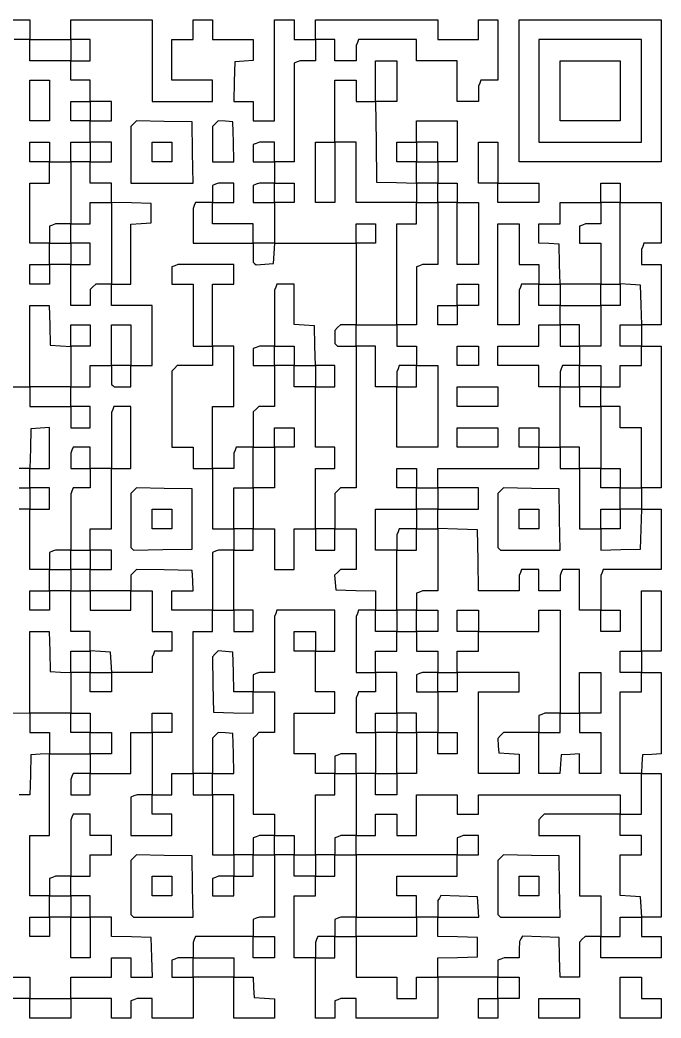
# Model space of a CAD drawing. Extents: x 15 to 585, y 256 to 826.
# Drawn here: x 219 to 585, y 256 to 826 of the extents above; entities that cross this region are included whole.
import ezdxf

# ---------------------------------------------------------------- set-up
doc = ezdxf.new("R2010")
doc.units = 0
doc.layers.add('Layer_1', color=7, linetype='CONTINUOUS')

msp = doc.modelspace()

# ---------------------------------------------------------------- linework, layer by layer
at = {"layer": 'Layer_1', "color": 7}
for points in [[(194.943143, 826.107983), (224.328173, 826.107983), (224.328173, 820.563637), (224.328173, 815.01929), (235.9713, 815.01929), (247.61442, 815.01929), (247.61442, 820.563637), (247.61442, 826.107983), (270.900675, 826.107983), (294.186923, 826.107983), (294.186923, 802.821734), (294.186923, 779.535482), (311.374388, 779.535482), (328.56186, 779.535482), (328.56186, 785.634261), (328.56186, 791.733041), (316.918733, 791.733041), (305.275613, 791.733041), (305.275613, 803.376145), (305.275613, 815.019269), (311.374388, 815.019269), (317.47317, 815.019269), (317.47317, 820.563616), (317.47317, 826.107962), (323.017515, 826.107962), (328.56186, 826.107962), (328.56186, 820.563616), (328.56186, 815.019269), (340.20498, 815.019269), (351.848108, 815.019269), (351.848108, 808.981248), (351.848108, 802.943223), (346.580978, 802.60526), (341.313848, 802.267298), (340.99785, 790.90139), (340.681853, 779.535482), (346.264995, 779.535482), (351.848123, 779.535482), (351.848123, 773.991137), (351.848123, 768.446791), (357.946905, 768.446791), (364.045665, 768.446791), (364.045665, 797.277387), (364.045665, 826.107983), (369.590025, 826.107983), (375.134385, 826.107983), (375.134385, 820.563637), (375.134385, 815.01929), (381.233175, 815.01929), (387.331912, 815.01929), (387.331912, 820.563637), (387.331912, 826.107983), (422.261302, 826.107983), (457.190662, 826.107983), (457.190662, 820.563637), (457.190662, 815.01929), (468.83379, 815.01929), (480.476925, 815.01929), (480.476925, 820.563637), (480.476925, 826.107983), (486.021255, 826.107983), (491.565592, 826.107983), (491.565592, 808.920512), (491.565592, 791.733041), (486.694328, 791.733041), (481.82307, 791.733041), (481.149998, 789.979048), (480.476925, 788.225052), (480.476925, 783.880265), (480.476925, 779.535482), (474.378128, 779.535482), (468.27933, 779.535482), (468.27933, 791.178607), (468.27933, 802.821734), (456.636233, 802.821734), (444.993105, 802.821734), (444.993105, 808.920512), (444.993105, 815.01929), (428.478705, 815.01929), (411.964313, 815.01929), (411.29124, 813.265298), (410.618168, 811.511302), (410.618168, 807.166517), (410.618168, 802.821734), (404.519408, 802.821734), (398.420648, 802.821734), (398.420648, 808.920512), (398.420648, 815.01929), (392.87628, 815.01929), (387.331913, 815.01929), (387.331913, 808.920512), (387.331913, 802.821734), (382.987148, 802.821734), (378.642375, 802.821734), (376.888365, 802.148659), (375.134385, 801.475589), (375.134385, 773.318065), (375.134385, 745.160539), (369.590025, 745.160539), (364.045665, 745.160539), (364.045665, 739.061756), (364.045665, 732.962966), (369.590025, 732.962966), (375.134385, 732.962966), (375.134385, 727.418606), (375.134385, 721.874246), (369.590025, 721.874246), (364.045665, 721.874246), (364.045665, 710.231134), (364.045665, 698.587991), (387.331913, 698.587991), (410.618168, 698.587991), (410.618168, 704.132344), (410.618168, 709.676704), (416.162543, 709.676704), (421.706835, 709.676704), (421.706835, 704.132344), (421.706835, 698.587991), (416.162543, 698.587991), (410.618168, 698.587991), (410.618168, 675.301736), (410.618168, 652.015489), (422.261303, 652.015489), (433.90443, 652.015489), (433.90443, 680.846096), (433.90443, 709.676704), (439.448768, 709.676704), (444.993105, 709.676704), (444.993105, 715.775509), (444.993105, 721.874246), (427.805633, 721.874246), (410.618168, 721.874246), (410.618168, 739.061756), (410.618168, 756.249214), (404.519408, 756.249214), (398.420648, 756.249214), (398.420648, 739.061756), (398.420648, 721.874246), (392.87628, 721.874246), (387.331913, 721.874246), (387.331913, 739.061756), (387.331913, 756.249214), (392.87628, 756.249214), (398.420648, 756.249214), (398.420648, 773.991137), (398.420648, 791.733041), (404.519408, 791.733041), (410.618168, 791.733041), (410.618168, 785.634261), (410.618168, 779.535482), (416.162543, 779.535482), (421.706835, 779.535482), (421.706835, 791.178607), (421.706835, 802.821734), (427.805633, 802.821734), (433.90443, 802.821734), (433.90443, 791.178607), (433.90443, 779.535482), (427.783102, 779.535482), (421.661887, 779.535482), (421.961535, 756.526451), (422.261183, 733.517396), (433.627088, 733.201391), (444.993022, 732.885394), (444.993022, 739.022944), (444.993022, 745.160539), (439.448647, 745.160539), (433.90428, 745.160539), (433.90428, 750.704899), (433.90428, 756.249214), (439.448647, 756.249214), (444.993022, 756.249214), (444.993022, 762.348011), (444.993022, 768.446791), (456.63612, 768.446791), (468.279247, 768.446791), (468.279247, 756.803689), (468.279247, 745.160539), (462.734918, 745.160539), (457.190542, 745.160539), (457.190542, 739.061756), (457.190542, 732.962966), (462.734918, 732.962966), (468.279247, 732.962966), (468.279247, 727.418606), (468.279247, 721.874246), (474.378007, 721.874246), (480.476767, 721.874246), (480.476767, 704.132344), (480.476767, 686.390456), (474.378007, 686.390456), (468.279247, 686.390456), (468.279247, 704.132344), (468.279247, 721.874246), (462.734918, 721.874246), (457.190542, 721.874246), (457.190542, 704.132344), (457.190542, 686.390456), (452.845778, 686.390456), (448.500968, 686.390456), (446.74698, 685.717384), (444.993022, 685.044304), (444.993022, 668.529919), (444.993022, 652.015489), (439.448647, 652.015489), (433.90428, 652.015489), (433.90428, 645.916744), (433.90428, 639.817961), (439.448647, 639.817961), (444.993022, 639.817961), (444.993022, 634.273601), (444.993022, 628.729241), (451.091745, 628.729241), (457.190542, 628.729241), (457.190542, 605.443031), (457.190542, 582.156784), (445.547445, 582.156784), (433.90428, 582.156784), (433.90428, 599.344249), (433.90428, 616.531751), (427.80552, 616.531751), (421.70676, 616.531751), (421.70676, 628.174811), (421.70676, 639.817961), (416.162385, 639.817961), (410.618092, 639.817961), (410.618092, 599.344249), (410.618092, 558.870536), (406.103355, 558.870536), (401.588692, 558.870536), (400.004595, 557.286461), (398.42049, 555.702349), (398.42049, 545.643319), (398.42049, 535.584289), (404.519295, 535.584289), (410.618093, 535.584289), (410.618093, 523.941184), (410.618093, 512.298034), (406.103355, 512.298034), (401.588693, 512.298034), (399.936998, 510.646324), (398.28522, 508.994561), (398.63013, 504.824771), (398.975078, 500.654929), (410.340975, 500.338931), (421.706873, 500.022934), (421.706873, 494.517379), (421.706873, 489.011831), (427.805678, 489.011831), (433.904475, 489.011831), (433.904475, 506.199296), (433.904475, 523.386791), (427.805678, 523.386791), (421.706873, 523.386791), (421.706873, 535.029896), (421.706873, 546.673046), (433.34997, 546.673046), (444.993143, 546.673046), (444.993143, 552.771791), (444.993143, 558.870574), (439.448768, 558.870574), (433.904475, 558.870574), (433.904475, 564.414934), (433.904475, 569.959294), (439.448768, 569.959294), (444.993143, 569.959294), (444.993143, 564.414934), (444.993143, 558.870574), (451.09194, 558.870574), (457.1907, 558.870574), (457.1907, 564.414934), (457.1907, 569.959294), (486.021255, 569.959294), (514.851893, 569.959294), (514.851893, 576.058039), (514.851893, 582.156821), (509.307525, 582.156821), (503.763188, 582.156821), (503.763188, 587.701189), (503.763188, 593.245541), (509.307525, 593.245541), (514.851893, 593.245541), (514.851893, 587.701189), (514.851893, 582.156821), (520.950652, 582.156821), (527.049458, 582.156821), (527.049458, 599.344294), (527.049458, 616.531789), (520.950652, 616.531789), (514.851893, 616.531789), (514.851893, 622.630496), (514.851893, 628.729286), (503.208728, 628.729286), (491.56563, 628.729286), (491.56563, 634.273639), (491.56563, 639.817999), (503.208728, 639.817999), (514.851893, 639.817999), (514.851893, 645.916789), (514.851893, 652.015526), (520.950652, 652.015526), (527.049458, 652.015526), (527.049458, 657.559894), (527.049458, 663.104246), (520.950652, 663.104246), (514.851893, 663.104246), (514.851893, 669.203036), (514.851893, 675.301781), (509.980598, 675.301781), (505.109333, 675.301781), (504.43626, 673.547809), (503.763188, 671.793829), (503.763188, 661.904659), (503.763188, 652.015526), (497.664428, 652.015526), (491.56563, 652.015526), (491.56563, 680.846141), (491.56563, 709.676749), (497.664428, 709.676749), (503.763188, 709.676749), (503.763188, 698.033599), (503.763188, 686.390494), (509.307525, 686.390494), (514.851893, 686.390494), (514.851893, 680.846141), (514.851893, 675.301781), (520.98942, 675.301781), (527.127023, 675.301781), (526.811025, 686.667694), (526.495028, 698.033599), (520.67346, 698.368879), (514.851893, 698.704159), (514.851893, 704.190559), (514.851893, 709.676959), (520.950653, 709.676959), (527.049458, 709.676959), (527.049458, 715.775756), (527.049458, 721.874501), (538.692585, 721.874501), (550.33572, 721.874501), (550.33572, 727.418861), (550.33572, 732.963221), (555.88005, 732.963221), (561.424388, 732.963221), (561.424388, 727.418861), (561.424388, 721.874501), (573.067523, 721.874501), (584.710613, 721.874501), (584.710613, 710.231381), (584.710613, 698.588239), (579.839393, 698.588239), (574.96809, 698.588239), (574.295018, 696.834259), (573.621945, 695.080286), (573.621945, 690.735476), (573.621945, 686.390711), (579.16632, 686.390711), (584.710613, 686.390711), (584.710613, 669.203246), (584.710613, 652.015744), (579.16632, 652.015744), (573.621945, 652.015744), (573.621945, 645.916999), (573.621945, 639.818209), (579.16632, 639.818209), (584.710613, 639.818209), (584.710613, 599.344451), (584.710613, 558.870746), (579.16632, 558.870746), (573.621945, 558.870746), (573.621945, 552.771964), (573.621945, 546.673256), (579.16632, 546.673256), (584.710613, 546.673256), (584.710613, 529.485746), (584.710613, 512.298289), (568.196258, 512.298289), (551.681865, 512.298289), (551.008793, 510.544316), (550.33572, 508.790291), (550.33572, 498.901166), (550.33572, 489.011996), (555.88005, 489.011996), (561.424388, 489.011996), (561.424388, 482.913251), (561.424388, 476.814469), (555.88005, 476.814469), (550.33572, 476.814469), (550.33572, 482.913251), (550.33572, 489.011996), (544.236923, 489.011996), (538.138125, 489.011996), (538.138125, 500.655184), (538.138125, 512.298289), (533.266898, 512.298289), (528.395595, 512.298289), (527.722523, 510.544316), (527.049458, 508.790291), (527.049458, 504.445526), (527.049458, 500.100754), (520.950653, 500.100754), (514.851893, 500.100754), (514.851893, 506.199499), (514.851893, 512.298289), (509.980635, 512.298289), (505.109333, 512.298289), (504.43626, 510.544316), (503.763188, 508.790291), (503.763188, 504.445526), (503.763188, 500.100754), (492.148223, 500.100754), (480.533295, 500.100754), (480.227738, 517.565411), (479.922225, 535.030114), (468.556328, 535.346111), (457.190423, 535.662109), (457.190423, 517.881371), (457.190423, 500.100716), (452.845658, 500.100716), (448.500855, 500.100716), (446.74686, 499.427644), (444.992828, 498.754564), (444.992828, 493.883284), (444.992828, 489.011996), (451.091625, 489.011996), (457.190423, 489.011996), (457.190423, 482.913214), (457.190423, 476.814424), (451.091625, 476.814424), (444.992828, 476.814424), (444.992828, 471.270109), (444.992828, 465.725749), (451.091625, 465.725749), (457.190423, 465.725749), (457.190423, 459.626966), (457.190423, 453.528176), (462.73476, 453.528176), (468.27909, 453.528176), (468.27909, 459.626966), (468.27909, 465.725749), (474.377888, 465.725749), (480.476648, 465.725749), (480.476648, 471.270109), (480.476648, 476.814424), (474.377888, 476.814424), (468.27909, 476.814424), (468.27909, 482.913214), (468.27909, 489.011996), (474.377888, 489.011996), (480.476648, 489.011996), (480.476648, 482.913214), (480.476648, 476.814424), (497.66412, 476.814424), (514.851585, 476.814424), (514.851585, 482.913214), (514.851585, 489.011996), (520.950383, 489.011996), (527.049143, 489.011996), (527.049143, 459.626966), (527.049143, 430.241944), (532.593518, 430.241944), (538.137848, 430.241944), (538.137848, 441.885071), (538.137848, 453.528176), (544.236608, 453.528176), (550.335405, 453.528176), (550.335405, 441.885071), (550.335405, 430.241944), (544.236608, 430.241944), (538.137848, 430.241944), (538.137848, 424.697606), (538.137848, 419.153239), (544.236608, 419.153239), (550.335405, 419.153239), (550.335405, 407.510141), (550.335405, 395.867006), (544.236608, 395.867006), (538.137848, 395.867006), (538.137848, 401.472094), (538.137848, 407.077219), (532.87071, 406.739434), (527.603565, 406.401641), (527.26578, 401.134504), (526.927995, 395.867359), (520.889985, 395.867359), (514.851975, 395.867359), (514.851975, 407.510531), (514.851975, 419.153629), (504.792945, 419.153629), (494.733915, 419.153629), (493.082175, 417.501926), (491.430435, 415.850194), (491.775345, 411.680366), (492.120255, 407.510531), (497.94186, 407.175251), (503.763428, 406.839964), (503.763428, 401.353564), (503.763428, 395.867164), (492.120255, 395.867164), (480.477158, 395.867164), (480.477158, 419.153434), (480.477158, 442.439659), (492.120255, 442.439659), (503.763428, 442.439659), (503.763428, 447.984026), (503.763428, 453.528341), (486.021533, 453.528341), (468.2796, 453.528341), (468.2796, 447.984026), (468.2796, 442.439659), (462.73527, 442.439659), (457.190932, 442.439659), (457.190932, 430.796561), (457.190932, 419.153434), (462.73527, 419.153434), (468.2796, 419.153434), (468.2796, 413.054629), (468.2796, 406.955831), (462.73527, 406.955831), (457.190932, 406.955831), (457.190932, 413.054629), (457.190932, 419.153434), (451.092135, 419.153434), (444.993338, 419.153434), (444.993338, 407.510299), (444.993338, 395.867164), (439.449045, 395.867164), (433.90467, 395.867164), (433.90467, 389.768366), (433.90467, 383.669606), (427.805873, 383.669606), (421.707113, 383.669606), (421.707113, 389.768366), (421.707113, 395.867164), (416.162775, 395.867164), (410.6184, 395.867164), (410.6184, 378.125276), (410.6184, 360.383344), (416.162775, 360.383344), (421.707113, 360.383344), (421.707113, 366.482141), (421.707113, 372.580939), (427.805873, 372.580939), (433.90467, 372.580939), (433.90467, 366.482141), (433.90467, 360.383344), (439.449045, 360.383344), (444.993338, 360.383344), (444.993338, 372.026479), (444.993338, 383.669606), (456.636465, 383.669606), (468.2796, 383.669606), (468.2796, 378.125276), (468.2796, 372.580939), (474.37836, 372.580939), (480.477157, 372.580939), (480.477157, 378.125276), (480.477157, 383.669606), (520.950893, 383.669606), (561.424583, 383.669606), (561.424583, 378.125276), (561.424583, 372.580939), (567.52338, 372.580939), (573.62214, 372.580939), (573.62214, 384.224074), (573.62214, 395.867164), (567.523417, 395.867164), (561.42462, 395.867164), (561.42462, 419.153434), (561.42462, 442.439659), (567.523417, 442.439659), (573.622222, 442.439659), (573.622222, 447.984026), (573.622222, 453.528341), (567.523417, 453.528341), (561.42462, 453.528341), (561.42462, 459.627131), (561.42462, 465.725921), (567.523417, 465.725921), (573.622222, 465.725921), (573.622222, 482.913379), (573.622222, 500.100881), (579.166515, 500.100881), (584.71089, 500.100881), (584.71089, 482.913379), (584.71089, 465.725921), (579.166515, 465.725921), (573.622222, 465.725921), (573.622222, 459.627131), (573.622222, 453.528341), (579.166515, 453.528341), (584.71089, 453.528341), (584.71089, 430.302851), (584.71089, 407.077376), (579.443745, 406.739584), (574.176645, 406.401799), (573.838815, 401.134661), (573.50103, 395.867554), (579.106155, 395.867554), (584.711235, 395.867554), (584.711235, 354.839404), (584.711235, 313.811246), (579.166905, 313.811246), (573.622567, 313.811246), (573.622567, 308.266909), (573.622567, 302.722534), (579.166905, 302.722534), (584.711235, 302.722534), (584.711235, 296.623774), (584.711235, 290.524976), (567.523815, 290.524976), (550.336342, 290.524976), (550.336342, 296.623774), (550.336342, 302.722534), (545.821605, 302.722534), (541.30695, 302.722534), (539.72289, 301.138436), (538.138747, 299.554376), (538.138747, 289.495339), (538.138747, 279.436309), (532.633222, 279.436309), (527.127652, 279.436309), (526.811655, 290.802214), (526.495657, 302.168111), (516.054082, 302.489584), (505.612477, 302.811026), (504.70512, 301.380889), (503.797807, 299.950759), (503.781007, 295.238044), (503.764207, 290.525366), (499.419397, 290.525366), (495.074633, 290.525366), (493.3206, 289.852301), (491.56665, 289.179184), (491.56665, 284.307964), (491.56665, 279.436661), (497.665447, 279.436661), (503.764207, 279.436661), (503.764207, 273.337901), (503.764207, 267.239104), (497.665447, 267.239104), (491.56665, 267.239104), (491.56665, 261.694774), (491.56665, 256.150436), (486.022275, 256.150436), (480.477982, 256.150436), (480.477982, 261.694774), (480.477982, 267.239104), (486.022275, 267.239104), (491.56665, 267.239104), (491.56665, 273.337901), (491.56665, 279.436661), (474.37914, 279.436661), (457.191675, 279.436661), (457.191675, 267.793534), (457.191675, 256.150436), (433.905412, 256.150436), (410.619187, 256.150436), (410.619187, 261.694774), (410.619187, 267.239104), (406.274415, 267.239104), (401.929612, 267.239104), (400.175617, 266.566031), (398.421585, 265.892959), (398.421585, 261.021701), (398.421585, 256.150436), (392.877292, 256.150436), (387.332925, 256.150436), (387.332925, 273.337901), (387.332925, 290.525366), (381.234142, 290.525366), (375.13536, 290.525366), (375.13536, 308.267299), (375.13536, 326.009194), (381.234142, 326.009194), (387.332925, 326.009194), (387.332925, 331.553524), (387.332925, 337.097861), (381.234142, 337.097861), (375.13536, 337.097861), (375.13536, 343.196659), (375.13536, 349.295419), (369.591037, 349.295419), (364.046685, 349.295419), (364.046685, 331.553524), (364.046685, 313.811599), (359.701725, 313.811599), (355.356937, 313.811599), (353.602942, 313.138526), (351.848947, 312.465454), (351.848947, 307.594226), (351.848947, 302.722931), (357.94773, 302.722931), (364.046512, 302.722931), (364.046512, 296.624126), (364.046512, 290.525366), (357.94773, 290.525366), (351.848947, 290.525366), (351.848947, 296.624126), (351.848947, 302.722931), (335.334555, 302.722931), (318.820155, 302.722931), (318.147082, 300.968899), (317.47401, 299.214941), (317.47401, 294.870176), (317.47401, 290.525366), (329.117137, 290.525366), (340.760265, 290.525366), (340.760265, 284.981036), (340.760265, 279.436661), (346.24665, 279.436661), (351.73305, 279.436661), (352.068202, 273.615139), (352.403363, 267.793534), (358.224923, 267.458246), (364.046475, 267.122959), (364.046475, 261.636566), (364.046475, 256.150166), (352.402478, 256.150166), (340.759357, 256.150166), (340.759357, 267.793294), (340.759357, 279.436429), (329.11635, 279.436429), (317.473223, 279.436429), (317.473223, 267.793294), (317.473223, 256.150166), (305.830102, 256.150166), (294.186975, 256.150166), (294.186975, 261.694534), (294.186975, 267.238871), (289.842195, 267.238871), (285.4974, 267.238871), (283.743412, 266.565799), (281.989418, 265.892689), (281.989418, 261.021461), (281.989418, 256.150166), (276.445073, 256.150166), (270.900728, 256.150166), (270.900728, 261.694534), (270.900728, 267.238871), (259.2576, 267.238871), (247.61448, 267.238871), (247.61448, 261.694534), (247.61448, 256.150166), (235.971352, 256.150166), (224.328233, 256.150166), (224.328233, 261.694534), (224.328233, 267.238871), (212.685105, 267.238871)], [(212.685045, 616.531961), (224.328173, 616.531961), (224.328173, 639.818209), (224.328173, 663.104456), (229.833728, 663.104456), (235.339268, 663.104456), (235.655272, 651.738544), (235.971277, 640.372639), (241.792837, 640.037351), (247.614397, 639.702079), (247.614397, 645.858829), (247.614397, 652.015526), (253.158742, 652.015526), (258.703088, 652.015526), (258.703088, 645.916789), (258.703088, 639.817999), (253.158742, 639.817999), (247.614397, 639.817999), (247.614397, 628.174856), (247.614397, 616.531751), (253.158742, 616.531751), (258.703088, 616.531751), (258.703088, 622.630496), (258.703088, 628.729286), (264.80187, 628.729286), (270.900645, 628.729286), (270.900645, 640.372429), (270.900645, 652.015526), (276.44499, 652.015526), (281.989335, 652.015526), (281.989335, 640.372429), (281.989335, 628.729286), (288.08811, 628.729286), (294.186893, 628.729286), (294.186893, 645.916789), (294.186893, 663.104246), (282.543773, 663.104246), (270.900645, 663.104246), (270.900645, 669.203036), (270.900645, 675.301781), (266.38596, 675.301781), (261.871283, 675.301781), (260.287185, 673.717706), (258.703088, 672.133594), (258.703088, 667.618924), (258.703088, 663.104246), (253.158743, 663.104246), (247.614398, 663.104246), (247.614398, 674.747351), (247.614398, 686.390494), (241.515615, 686.390494), (235.41684, 686.390494), (235.41684, 680.846141), (235.41684, 675.301781), (229.872495, 675.301781), (224.32815, 675.301781), (224.32815, 680.846141), (224.32815, 686.390494), (229.872495, 686.390494), (235.41684, 686.390494), (235.41684, 692.489284), (235.41684, 698.588029), (229.872495, 698.588029), (224.32815, 698.588029), (224.32815, 715.775546), (224.32815, 732.963004), (229.872495, 732.963004), (235.41684, 732.963004), (235.41684, 739.061794), (235.41684, 745.160584), (229.872495, 745.160584), (224.32815, 745.160584), (224.32815, 750.704899), (224.32815, 756.249259), (229.872495, 756.249259), (235.41684, 756.249259), (235.41684, 750.704899), (235.41684, 745.160584), (241.515615, 745.160584), (247.614398, 745.160584), (247.614398, 750.704899), (247.614398, 756.249259), (253.158743, 756.249259), (258.703088, 756.249259), (258.703088, 762.348034), (258.703088, 768.446815), (253.158743, 768.446815), (247.614398, 768.446815), (247.614398, 773.991161), (247.614398, 779.535502), (253.158743, 779.535502), (258.703088, 779.535502), (258.703088, 785.634285), (258.703088, 791.733064), (253.158743, 791.733064), (247.614398, 791.733064), (247.614398, 797.27741), (247.614398, 802.821756), (235.971278, 802.821756), (224.32815, 802.821756), (224.32815, 808.920534), (224.32815, 815.019312), (219.813465, 815.019312), (215.29878, 815.019312)], [(218.229443, 558.870874), (224.328233, 558.870874), (224.328233, 552.772084), (224.328233, 546.673339), (229.87257, 546.673339), (235.416915, 546.673339), (235.4169, 552.771709), (235.4169, 558.870491), (229.872555, 558.870491), (224.32821, 558.870491), (224.32821, 564.414851), (224.32821, 569.959211), (229.872555, 569.959211), (235.4169, 569.959211), (235.4169, 581.663081), (235.4169, 593.366959), (230.14977, 593.029166), (224.88264, 592.691366), (224.566643, 581.325499), (224.250645, 569.959594), (218.19066, 569.959594)], [(212.962268, 430.479941), (224.328173, 430.163944), (224.328173, 453.488989), (224.328173, 476.814004), (229.833728, 476.814004), (235.339275, 476.814004), (235.65528, 465.448136), (235.971278, 454.082224), (241.792838, 453.746944), (247.614405, 453.411664), (247.614405, 459.568414), (247.614405, 465.725119), (253.158743, 465.725119), (258.703095, 465.725119), (258.703095, 471.269479), (258.703095, 476.813794), (253.158743, 476.813794), (247.614405, 476.813794), (247.614405, 488.456936), (247.614405, 500.100086), (241.515623, 500.100086), (235.41684, 500.100086), (235.41684, 494.555726), (235.41684, 489.011366), (229.872495, 489.011366), (224.328158, 489.011366), (224.328158, 494.555726), (224.328158, 500.100086), (229.872495, 500.100086), (235.41684, 500.100086), (235.41684, 506.198831), (235.41684, 512.297621), (229.872495, 512.297621), (224.328158, 512.297621), (224.328158, 529.485079), (224.328158, 546.672589), (218.229375, 546.672589)], [(212.685105, 279.436429), (224.328233, 279.436429), (224.328233, 273.337631), (224.328233, 267.238871), (235.971353, 267.238871), (247.61448, 267.238871), (247.61448, 273.337631), (247.61448, 279.436429), (259.2576, 279.436429), (270.900728, 279.436429), (270.900728, 284.980804), (270.900728, 290.525096), (276.445073, 290.525096), (281.989418, 290.525096), (281.989418, 284.980804), (281.989418, 279.436429), (288.126983, 279.436429), (294.264563, 279.436429), (293.948565, 290.802326), (293.63256, 302.168269), (282.266655, 302.484266), (270.90075, 302.800264), (270.90075, 308.305796), (270.90075, 313.811359), (264.801968, 313.811359), (258.703185, 313.811359), (258.703185, 302.168269), (258.703185, 290.525096), (253.15884, 290.525096), (247.614495, 290.525096), (247.614495, 302.168269), (247.614495, 313.811359), (241.515712, 313.811359), (235.416937, 313.811359), (235.416937, 308.267029), (235.416937, 302.722691), (229.872592, 302.722691), (224.328247, 302.722691), (224.328247, 308.267029), (224.328247, 313.811359), (229.872592, 313.811359), (235.416937, 313.811359), (235.416937, 319.910156), (235.416937, 326.008916), (229.872592, 326.008916), (224.328247, 326.008916), (224.328247, 343.196389), (224.328247, 360.383854), (229.872592, 360.383854), (235.416937, 360.383854), (235.416937, 383.730866), (235.416937, 407.077886), (230.149807, 406.740094), (224.882685, 406.402309), (224.56668, 395.036366), (224.250675, 383.670469), (218.190697, 383.670469)]]:
    msp.add_lwpolyline(points, dxfattribs=at)
for points in [[(503.763188, 785.634242), (503.763188, 826.107962), (544.236922, 826.107962), (584.710613, 826.107962), (584.710613, 785.634242), (584.710613, 745.160539), (544.236922, 745.160539), (503.763188, 745.160539)], [(258.703148, 808.920596), (258.703148, 815.019374), (253.158803, 815.019374), (247.614457, 815.019374), (247.614457, 808.920596), (247.614457, 802.821818), (253.158803, 802.821818), (258.703148, 802.821818)], [(573.621945, 785.634242), (573.621945, 815.019269), (544.236922, 815.019269), (514.851893, 815.019269), (514.851893, 785.634242), (514.851893, 756.249214), (544.236922, 756.249214), (573.621945, 756.249214)], [(527.049458, 785.634242), (527.049458, 802.821713), (544.236922, 802.821713), (561.424387, 802.821713), (561.424387, 785.634242), (561.424387, 768.446771), (544.236922, 768.446771), (527.049458, 768.446771)], [(224.32821, 780.089896), (224.32821, 791.733021), (229.872555, 791.733021), (235.4169, 791.733021), (235.4169, 780.089896), (235.4169, 768.446771), (229.872555, 768.446771), (224.32821, 768.446771)], [(270.900705, 773.991223), (270.900705, 779.535565), (264.80193, 779.535565), (258.703148, 779.535565), (258.703148, 773.991223), (258.703148, 768.446877), (264.80193, 768.446877), (270.900705, 768.446877)], [(317.22414, 750.427789), (316.918792, 767.892459), (301.068938, 768.200415), (285.219097, 768.508371), (283.60425, 766.893531), (281.989418, 765.278689), (281.989418, 749.120869), (281.989418, 732.963094), (299.759475, 732.963094), (317.529547, 732.963094)], [(340.521023, 756.526369), (340.205025, 767.892272), (336.03519, 768.237109), (331.865355, 768.581945), (330.21363, 766.93022), (328.561905, 765.278494), (328.561905, 755.219486), (328.561905, 745.160456), (334.69947, 745.160456), (340.83705, 745.160456)], [(281.989402, 692.431279), (281.989402, 709.560776), (287.810963, 709.896064), (293.632523, 710.231344), (293.632523, 715.775711), (293.632523, 721.320034), (282.266618, 721.636031), (270.900705, 721.952029), (270.900705, 727.457584), (270.900705, 732.963139), (264.80193, 732.963139), (258.703148, 732.963139), (258.703148, 739.061921), (258.703148, 745.160704), (264.80193, 745.160704), (270.900705, 745.160704), (270.900705, 750.705026), (270.900705, 756.249379), (264.80193, 756.249379), (258.703148, 756.249379), (258.703148, 750.705026), (258.703148, 745.160704), (253.158803, 745.160704), (247.614457, 745.160704), (247.614457, 727.418771), (247.614457, 709.676869), (243.269677, 709.676869), (238.924882, 709.676869), (237.170895, 709.003796), (235.4169, 708.330724), (235.4169, 703.459436), (235.4169, 698.588156), (241.515682, 698.588156), (247.614457, 698.588156), (247.614457, 692.489411), (247.614457, 686.390621), (253.158803, 686.390621), (258.703148, 686.390621), (258.703148, 692.489411), (258.703148, 698.588156), (253.158803, 698.588156), (247.614457, 698.588156), (247.614457, 704.132516), (247.614457, 709.676869), (253.158803, 709.676869), (258.703148, 709.676869), (258.703148, 715.775666), (258.703148, 721.874419), (264.80193, 721.874419), (270.900705, 721.874419), (270.900705, 698.588156), (270.900705, 675.301909), (276.44505, 675.301909), (281.989403, 675.301909)], [(294.18696, 750.704816), (294.18696, 756.249131), (299.731305, 756.249131), (305.27565, 756.249131), (305.27565, 750.704816), (305.27565, 745.160456), (299.731305, 745.160456), (294.18696, 745.160456)], [(364.04571, 750.704816), (364.04571, 756.249131), (359.700922, 756.249131), (355.356127, 756.249131), (353.60214, 755.576096), (351.848145, 754.903024), (351.848145, 750.031736), (351.848145, 745.160456), (357.94692, 745.160456), (364.04571, 745.160456)], [(457.1907, 750.704816), (457.1907, 756.249131), (451.09194, 756.249131), (444.993143, 756.249131), (444.993143, 750.704816), (444.993143, 745.160456), (451.09194, 745.160456), (457.1907, 745.160456)], [(491.56563, 727.418734), (491.56563, 732.963094), (486.021255, 732.963094), (480.476963, 732.963094), (480.476963, 744.606191), (480.476963, 756.249296), (486.021255, 756.249296), (491.56563, 756.249296), (491.56563, 744.606191), (491.56563, 732.963094), (503.208728, 732.963094), (514.851893, 732.963094), (514.851893, 727.418734), (514.851893, 721.874374), (503.208728, 721.874374), (491.56563, 721.874374)], [(363.82644, 692.766566), (364.161713, 698.588111), (358.004985, 698.588111), (351.848257, 698.588111), (351.848257, 704.132471), (351.848257, 709.676831), (340.20513, 709.676831), (328.56201, 709.676831), (328.56201, 715.775629), (328.56201, 721.874374), (334.660785, 721.874374), (340.759567, 721.874374), (340.759567, 727.418734), (340.759567, 732.963094), (336.414787, 732.963094), (332.069992, 732.963094), (330.316005, 732.290021), (328.56201, 731.616941), (328.56201, 726.745661), (328.56201, 721.874374), (323.690737, 721.874374), (318.819465, 721.874374), (318.146392, 720.120401), (317.47332, 718.366421), (317.47332, 708.477244), (317.47332, 698.588111), (334.660785, 698.588111), (351.848257, 698.588111), (351.848257, 693.228619), (351.848257, 687.869044), (352.638622, 687.078701), (353.428995, 686.288321), (358.46019, 686.616896), (363.491362, 686.945051)], [(364.04571, 727.418734), (364.04571, 732.963094), (359.700922, 732.963094), (355.356127, 732.963094), (353.60214, 732.290021), (351.848145, 731.616941), (351.848145, 726.745661), (351.848145, 721.874374), (357.94692, 721.874374), (364.04571, 721.874374)], [(457.1907, 727.418734), (457.1907, 732.963094), (451.09194, 732.963094), (444.993143, 732.963094), (444.993143, 727.418734), (444.993143, 721.874374), (451.09194, 721.874374), (457.1907, 721.874374)], [(573.38352, 535.307216), (573.699517, 546.673129), (567.561915, 546.673129), (561.424387, 546.673129), (561.424387, 552.771874), (561.424387, 558.870664), (567.523147, 558.870664), (573.621945, 558.870664), (573.621945, 576.058121), (573.621945, 593.245631), (567.523147, 593.245631), (561.424387, 593.245631), (561.424387, 599.344376), (561.424387, 605.443159), (555.880012, 605.443159), (550.33572, 605.443159), (550.33572, 610.987519), (550.33572, 616.531879), (555.880012, 616.531879), (561.424387, 616.531879), (561.424387, 622.630624), (561.424387, 628.729406), (567.523147, 628.729406), (573.621945, 628.729406), (573.621945, 634.273766), (573.621945, 639.818126), (567.523147, 639.818126), (561.424387, 639.818126), (561.424387, 645.916916), (561.424387, 652.015661), (567.561915, 652.015661), (573.699517, 652.015661), (573.38352, 663.381566), (573.067522, 674.747479), (567.245955, 675.082759), (561.424425, 675.418039), (561.424425, 698.646326), (561.424425, 721.874621), (555.88005, 721.874621), (550.335757, 721.874621), (550.335757, 715.775884), (550.335757, 709.677086), (545.99091, 709.677086), (541.646145, 709.677086), (539.89215, 709.004006), (538.138162, 708.330934), (538.138162, 703.459646), (538.138162, 698.588366), (544.23696, 698.588366), (550.335757, 698.588366), (550.335757, 686.945261), (550.335757, 675.302111), (538.692585, 675.302111), (527.049495, 675.302111), (527.049495, 669.203374), (527.049495, 663.104584), (538.692585, 663.104584), (550.335757, 663.104584), (550.335757, 651.461441), (550.335757, 639.818336), (544.23696, 639.818336), (538.138162, 639.818336), (538.138162, 645.917119), (538.138162, 652.015864), (532.593825, 652.015864), (527.049495, 652.015864), (527.049495, 645.917119), (527.049495, 639.818336), (532.593825, 639.818336), (538.138162, 639.818336), (538.138162, 634.273976), (538.138162, 628.729616), (533.266897, 628.729616), (528.39564, 628.729616), (527.722567, 626.975636), (527.049495, 625.221664), (527.049495, 620.876854), (527.049495, 616.532089), (532.593825, 616.532089), (538.138163, 616.532089), (538.138163, 610.987729), (538.138163, 605.443369), (544.23696, 605.443369), (550.335757, 605.443369), (550.335757, 587.701481), (550.335757, 569.959594), (544.23696, 569.959594), (538.138163, 569.959594), (538.138163, 576.058331), (538.138163, 582.157121), (532.593825, 582.157121), (527.049495, 582.157121), (527.049495, 576.058331), (527.049495, 569.959594), (532.593825, 569.959594), (538.138163, 569.959594), (538.138163, 552.772084), (538.138163, 535.584626), (544.23696, 535.584626), (550.335757, 535.584626), (550.335757, 529.447069), (550.335757, 523.309474), (561.701617, 523.625479), (573.067522, 523.941476)], [(444.993143, 273.336731), (444.993143, 279.435491), (451.09194, 279.435491), (457.1907, 279.435491), (457.1907, 284.941054), (457.1907, 290.446624), (468.556597, 290.762621), (479.922502, 291.078619), (479.922502, 296.622956), (479.922502, 302.167331), (468.556597, 302.483329), (457.1907, 302.799326), (457.1907, 308.304896), (457.1907, 313.810421), (468.891765, 313.810421), (480.59283, 313.810421), (480.25755, 319.632026), (479.922262, 325.453594), (469.480695, 325.775029), (459.03912, 326.096464), (458.13177, 324.666334), (457.224457, 323.236204), (457.207657, 318.523489), (457.190857, 313.810811), (451.09206, 313.810811), (444.993263, 313.810811), (444.993263, 319.909609), (444.993263, 326.008369), (439.448933, 326.008369), (433.904595, 326.008369), (433.904595, 331.552744), (433.904595, 337.097036), (451.09206, 337.097036), (468.279525, 337.097036), (468.279525, 343.195841), (468.279525, 349.294639), (474.378285, 349.294639), (480.47709, 349.294639), (480.47709, 354.838969), (480.47709, 360.383306), (476.13228, 360.383306), (471.787515, 360.383306), (470.033482, 359.710234), (468.279525, 359.037161), (468.279525, 354.165896), (468.279525, 349.294639), (439.448933, 349.294639), (410.618333, 349.294639), (410.618333, 354.838969), (410.618333, 360.383306), (406.273568, 360.383306), (401.928758, 360.383306), (400.174808, 359.710234), (398.420775, 359.037161), (398.420775, 354.165896), (398.420775, 349.294639), (392.876453, 349.294639), (387.3321, 349.294639), (387.3321, 366.482104), (387.3321, 383.669569), (392.876453, 383.669569), (398.420775, 383.669569), (398.420775, 389.768329), (398.420775, 395.867126), (404.519572, 395.867126), (410.618332, 395.867126), (410.618332, 401.411501), (410.618332, 406.955794), (406.273568, 406.955794), (401.928757, 406.955794), (400.174807, 406.282721), (398.420775, 405.609694), (398.420775, 400.738429), (398.420775, 395.867126), (392.876452, 395.867126), (387.3321, 395.867126), (387.3321, 401.411501), (387.3321, 406.955794), (381.23331, 406.955794), (375.13452, 406.955794), (375.13452, 418.598966), (375.13452, 430.242056), (386.77767, 430.242056), (398.420775, 430.242056), (398.420775, 436.340861), (398.420775, 442.439621), (392.876452, 442.439621), (387.3321, 442.439621), (387.3321, 454.082771), (387.3321, 465.725876), (392.876452, 465.725876), (398.420775, 465.725876), (398.420775, 477.369019), (398.420775, 489.012124), (381.906382, 489.012124), (365.391997, 489.012124), (364.718917, 487.258144), (364.045845, 485.504126), (364.045845, 469.516219), (364.045845, 453.528304), (359.701177, 453.528304), (355.356382, 453.528304), (353.602395, 452.855269), (351.8484, 452.182196), (351.8484, 447.310909), (351.8484, 442.439621), (346.342837, 442.439621), (340.837297, 442.439621), (340.5213, 453.805534), (340.205295, 465.171446), (336.03546, 465.516371), (331.865625, 465.861289), (330.183165, 464.178806), (328.500682, 462.496331), (328.80864, 446.646469), (329.116597, 430.796644), (340.482502, 430.480646), (351.848407, 430.164641), (351.848407, 436.302251), (351.848407, 442.439771), (357.94719, 442.439771), (364.045965, 442.439771), (364.045965, 430.796681), (364.045965, 419.153546), (359.53128, 419.153546), (355.016602, 419.153546), (353.432505, 417.569486), (351.848408, 415.985344), (351.848408, 394.283179), (351.848408, 372.581059), (357.94719, 372.581059), (364.045965, 372.581059), (364.045965, 366.482261), (364.045965, 360.383464), (359.701185, 360.383464), (355.35639, 360.383464), (353.602403, 359.710391), (351.848408, 359.037319), (351.848408, 354.166091), (351.848408, 349.294796), (346.304062, 349.294796), (340.759717, 349.294796), (340.759717, 366.482261), (340.759717, 383.669726), (334.660935, 383.669726), (328.56216, 383.669726), (328.56216, 389.768524), (328.56216, 395.867284), (334.699725, 395.867284), (340.837305, 395.867284), (340.521307, 407.233226), (340.205302, 418.599124), (336.035467, 418.944034), (331.865633, 419.288936), (330.213908, 417.637241), (328.562183, 415.985539), (328.562183, 405.926509), (328.562183, 395.867479), (323.01783, 395.867479), (317.473493, 395.867479), (317.473493, 436.341169), (317.473493, 476.814889), (323.01783, 476.814889), (328.562183, 476.814889), (328.562183, 482.913671), (328.562183, 489.012461), (334.660958, 489.012461), (340.75974, 489.012461), (340.75974, 482.913671), (340.75974, 476.814889), (346.304085, 476.814889), (351.84843, 476.814889), (351.84843, 482.913671), (351.84843, 489.012461), (346.304085, 489.012461), (340.75974, 489.012461), (340.75974, 506.199926), (340.75974, 523.387429), (346.304085, 523.387429), (351.84843, 523.387429), (351.84843, 529.486174), (351.84843, 535.584956), (357.947205, 535.584956), (364.046003, 535.584956), (364.046003, 523.941851), (364.046003, 512.298709), (369.590325, 512.298709), (375.134685, 512.298709), (375.134685, 523.941851), (375.134685, 535.584956), (381.233468, 535.584956), (387.332258, 535.584956), (387.332258, 529.486174), (387.332258, 523.387429), (392.876573, 523.387429), (398.420933, 523.387429), (398.420933, 529.486174), (398.420933, 535.584956), (392.876573, 535.584956), (387.332258, 535.584956), (387.332258, 552.772421), (387.332258, 569.959924), (392.876573, 569.959924), (398.420933, 569.959924), (398.420933, 576.058669), (398.420933, 582.157451), (392.876573, 582.157451), (387.332258, 582.157451), (387.332258, 599.344916), (387.332258, 616.532419), (392.876573, 616.532419), (398.420933, 616.532419), (398.420933, 622.631164), (398.420933, 628.729954), (392.915385, 628.729954), (387.40983, 628.729954), (387.093825, 640.095866), (386.777828, 651.461771), (380.956275, 651.797051), (375.134685, 652.132339), (375.134685, 663.717521), (375.134685, 675.302659), (370.263443, 675.302659), (365.392155, 675.302659), (364.719083, 673.548686), (364.046003, 671.794706), (364.046003, 655.806791), (364.046003, 639.818876), (359.70123, 639.818876), (355.356435, 639.818876), (353.602448, 639.145804), (351.848453, 638.472731), (351.848453, 633.601444), (351.848453, 628.730156), (357.947228, 628.730156), (364.046003, 628.730156), (364.046003, 617.087059), (364.046003, 605.443916), (359.531325, 605.443916), (355.016648, 605.443916), (353.43255, 603.859841), (351.848453, 602.275729), (351.848453, 592.216699), (351.848453, 582.157669), (346.97718, 582.157669), (342.105908, 582.157669), (341.432828, 580.403689), (340.759763, 578.649671), (340.759763, 574.304899), (340.759763, 569.960134), (334.66098, 569.960134), (328.562198, 569.960134), (328.562198, 587.702021), (328.562198, 605.443916), (334.66098, 605.443916), (340.759763, 605.443916), (340.759763, 622.631374), (340.759763, 639.818876), (334.66098, 639.818876), (328.562198, 639.818876), (328.562198, 657.560771), (328.562198, 675.302659), (334.66098, 675.302659), (340.759763, 675.302659), (340.759763, 680.847019), (340.759763, 686.391379), (324.77169, 686.391379), (308.783768, 686.391379), (307.029788, 685.718299), (305.275785, 685.045226), (305.275785, 680.173946), (305.275785, 675.302659), (311.37456, 675.302659), (317.473343, 675.302659), (317.473343, 657.560771), (317.473343, 639.818876), (323.017688, 639.818876), (328.562033, 639.818876), (328.562033, 634.274524), (328.562033, 628.730156), (318.503003, 628.730156), (308.44398, 628.730156), (306.859883, 627.146089), (305.275785, 625.561976), (305.275785, 603.859841), (305.275785, 582.157669), (311.37456, 582.157669), (317.473343, 582.157669), (317.473343, 576.058879), (317.473343, 569.960134), (323.017688, 569.960134), (328.562033, 569.960134), (328.562033, 552.772631), (328.562033, 535.585166), (334.660815, 535.585166), (340.759598, 535.585166), (340.759598, 529.486376), (340.759598, 523.387639), (336.41481, 523.387639), (332.070015, 523.387639), (330.316028, 522.714559), (328.562033, 522.041486), (328.562033, 505.527056), (328.562033, 489.012671), (316.918905, 489.012671), (305.275785, 489.012671), (305.275785, 494.557031), (305.275785, 500.101384), (311.432513, 500.101384), (317.58924, 500.101384), (317.254088, 505.922936), (316.918935, 511.744489), (301.069088, 512.052529), (285.21924, 512.360569), (283.604393, 510.745729), (281.98956, 509.130896), (281.98956, 504.616226), (281.98956, 500.101556), (270.34644, 500.101556), (258.703313, 500.101556), (258.703313, 506.200301), (258.703313, 512.299084), (264.802095, 512.299084), (270.900878, 512.299084), (270.900878, 517.843444), (270.900878, 523.387804), (264.802095, 523.387804), (258.703313, 523.387804), (258.703313, 529.486549), (258.703313, 535.585331), (264.802095, 535.585331), (270.900878, 535.585331), (270.900878, 552.772796), (270.900878, 569.960306), (276.445215, 569.960306), (281.98956, 569.960306), (281.98956, 587.702194), (281.98956, 605.444081), (277.118288, 605.444081), (272.247015, 605.444081), (271.573943, 603.690109), (270.900878, 601.936129), (270.900878, 585.948169), (270.900878, 569.960306), (264.802095, 569.960306), (258.703313, 569.960306), (258.703313, 576.059044), (258.703313, 582.157834), (253.83204, 582.157834), (248.960768, 582.157834), (248.287695, 580.403854), (247.614623, 578.649836), (247.614623, 574.305071), (247.614623, 569.960306), (253.158968, 569.960306), (258.703313, 569.960306), (258.703313, 564.415939), (258.703313, 558.871586), (253.83204, 558.871586), (248.960768, 558.871586), (248.287695, 557.117606), (247.614623, 555.363589), (247.614623, 539.375674), (247.614623, 523.387804), (243.269843, 523.387804), (238.925048, 523.387804), (237.17106, 522.714731), (235.417065, 522.041651), (235.417065, 517.170371), (235.417065, 512.299084), (241.51584, 512.299084), (247.614623, 512.299084), (247.614623, 506.200301), (247.614623, 500.101556), (253.158968, 500.101556), (258.703313, 500.101556), (258.703313, 494.557196), (258.703313, 489.012836), (270.34644, 489.012836), (281.98956, 489.012836), (281.98956, 494.557196), (281.98956, 500.101556), (288.088343, 500.101556), (294.187118, 500.101556), (294.187118, 488.458414), (294.187118, 476.815264), (299.731463, 476.815264), (305.275808, 476.815264), (305.275808, 471.270941), (305.275808, 465.726589), (300.404535, 465.726589), (295.53327, 465.726589), (294.86019, 463.972609), (294.187118, 462.218591), (294.187118, 457.873826), (294.187118, 453.529016), (282.601943, 453.529016), (271.016768, 453.529016), (270.681615, 459.350606), (270.346463, 465.172159), (264.524903, 465.507439), (258.703335, 465.842719), (258.703335, 459.685976), (258.703335, 453.529226), (253.15899, 453.529226), (247.614645, 453.529226), (247.614645, 441.886129), (247.614645, 430.242956), (235.971525, 430.242956), (224.328397, 430.242956), (224.328397, 424.698664), (224.328397, 419.154289), (229.872742, 419.154289), (235.417088, 419.154289), (235.417088, 413.055529), (235.417088, 406.956731), (247.060207, 406.956731), (258.703335, 406.956731), (258.703335, 401.412401), (258.703335, 395.868064), (253.832063, 395.868064), (248.96079, 395.868064), (248.287718, 394.114076), (247.614645, 392.360044), (247.614645, 388.015271), (247.614645, 383.670469), (253.15899, 383.670469), (258.703335, 383.670469), (258.703335, 389.769266), (258.703335, 395.868064), (270.346463, 395.868064), (281.989583, 395.868064), (281.989583, 407.511199), (281.989583, 419.154289), (288.088365, 419.154289), (294.187148, 419.154289), (294.187148, 401.412401), (294.187148, 383.670469), (289.842368, 383.670469), (285.497573, 383.670469), (283.743585, 382.997396), (281.989583, 382.324361), (281.989583, 371.354306), (281.989583, 360.384244), (293.63271, 360.384244), (305.275838, 360.384244), (305.275838, 366.483004), (305.275838, 372.581801), (299.731493, 372.581801), (294.187148, 372.581801), (294.187148, 378.126176), (294.187148, 383.670469), (299.731493, 383.670469), (305.275838, 383.670469), (305.275838, 389.769266), (305.275838, 395.868064), (311.374613, 395.868064), (317.473395, 395.868064), (317.473395, 389.769266), (317.473395, 383.670469), (323.01774, 383.670469), (328.562085, 383.670469), (328.562085, 366.483004), (328.562085, 349.295539), (334.66086, 349.295539), (340.759643, 349.295539), (340.759643, 343.196779), (340.759643, 337.097981), (336.414863, 337.097981), (332.070068, 337.097981), (330.31608, 336.424909), (328.562085, 335.751836), (328.562085, 330.880571), (328.562085, 326.009314), (334.66086, 326.009314), (340.759643, 326.009314), (340.759643, 331.553644), (340.759643, 337.097981), (346.303988, 337.097981), (351.848333, 337.097981), (351.848333, 343.196779), (351.848333, 349.295539), (357.947115, 349.295539), (364.045883, 349.295539), (364.045883, 354.839906), (364.045883, 360.384244), (369.590243, 360.384244), (375.134595, 360.384244), (375.134595, 354.839906), (375.134595, 349.295539), (381.23334, 349.295539), (387.33213, 349.295539), (387.33213, 343.196779), (387.33213, 337.097981), (392.87649, 337.097981), (398.42085, 337.097981), (398.42085, 343.196779), (398.42085, 349.295539), (404.51961, 349.295539), (410.61837, 349.295539), (410.61837, 331.553644), (410.61837, 313.811711), (406.273605, 313.811711), (401.928795, 313.811711), (400.174808, 313.138639), (398.42085, 312.465566), (398.42085, 307.594346), (398.42085, 302.723044), (393.549563, 302.723044), (388.678283, 302.723044), (388.005203, 300.969056), (387.33213, 299.215061), (387.33213, 294.870296), (387.33213, 290.525486), (392.87649, 290.525486), (398.42085, 290.525486), (398.42085, 296.624284), (398.42085, 302.723044), (404.51961, 302.723044), (410.61837, 302.723044), (410.61837, 291.079916), (410.61837, 279.436819), (422.261543, 279.436819), (433.904633, 279.436819), (433.904633, 273.338021), (433.904633, 267.239224), (439.44897, 267.239224), (444.9933, 267.239224)], [(457.1907, 657.559969), (457.1907, 663.104336), (462.73503, 663.104336), (468.279367, 663.104336), (468.279367, 669.203119), (468.279367, 675.301864), (474.378165, 675.301864), (480.476962, 675.301864), (480.476962, 669.203119), (480.476962, 663.104336), (474.378165, 663.104336), (468.279367, 663.104336), (468.279367, 657.559969), (468.279367, 652.015616), (462.73503, 652.015616), (457.1907, 652.015616)], [(550.33572, 669.202991), (550.33572, 675.301736), (555.880013, 675.301736), (561.424388, 675.301736), (561.424388, 669.202991), (561.424388, 663.104209), (555.880013, 663.104209), (550.33572, 663.104209)], [(410.618205, 645.916744), (410.618205, 652.015489), (406.10355, 652.015489), (401.588813, 652.015489), (400.004753, 650.431414), (398.420648, 648.847301), (398.420648, 645.071884), (398.420648, 641.296414), (399.15987, 640.557206), (399.89913, 639.817961), (405.258668, 639.817961), (410.618205, 639.817961)], [(375.134385, 622.630451), (375.134385, 628.729241), (369.59007, 628.729241), (364.04571, 628.729241), (364.04571, 634.273601), (364.04571, 639.817961), (369.59007, 639.817961), (375.134385, 639.817961), (375.134385, 634.273601), (375.134385, 628.729241), (381.233175, 628.729241), (387.331957, 628.729241), (387.331957, 622.630451), (387.331957, 616.531706), (381.233175, 616.531706), (375.134385, 616.531706)], [(468.279367, 634.273721), (468.279367, 639.818081), (474.378165, 639.818081), (480.476962, 639.818081), (480.476962, 634.273721), (480.476962, 628.729369), (474.378165, 628.729369), (468.279367, 628.729369)], [(281.989402, 622.630451), (281.989402, 628.729241), (276.44505, 628.729241), (270.900705, 628.729241), (270.900705, 623.369704), (270.900705, 618.010166), (271.639957, 617.270959), (272.379195, 616.531706), (277.184303, 616.531706), (281.989402, 616.531706)], [(444.993143, 622.630451), (444.993143, 628.729241), (440.12184, 628.729241), (435.25062, 628.729241), (434.577548, 626.975261), (433.904475, 625.221289), (433.904475, 620.876479), (433.904475, 616.531706), (439.448768, 616.531706), (444.993143, 616.531706)], [(538.138125, 622.630451), (538.138125, 628.729241), (544.236922, 628.729241), (550.33572, 628.729241), (550.33572, 622.630451), (550.33572, 616.531706), (544.236922, 616.531706), (538.138125, 616.531706)], [(258.703148, 599.344204), (258.703148, 605.442994), (253.158803, 605.442994), (247.614457, 605.442994), (247.614457, 610.987346), (247.614457, 616.531706), (235.971338, 616.531706), (224.32821, 616.531706), (224.32821, 610.987346), (224.32821, 605.442994), (235.971338, 605.442994), (247.614457, 605.442994), (247.614457, 599.344204), (247.614457, 593.245459), (253.158803, 593.245459), (258.703148, 593.245459)], [(468.279367, 610.987474), (468.279367, 616.531834), (479.922502, 616.531834), (491.56563, 616.531834), (491.56563, 610.987474), (491.56563, 605.443114), (479.922502, 605.443114), (468.279367, 605.443114)], [(340.759455, 547.227394), (340.759455, 558.870491), (346.3038, 558.870491), (351.848145, 558.870491), (351.848145, 570.513641), (351.848145, 582.156739), (357.94692, 582.156739), (364.04571, 582.156739), (364.04571, 587.701099), (364.04571, 593.245459), (369.59007, 593.245459), (375.134385, 593.245459), (375.134385, 587.701099), (375.134385, 582.156739), (369.59007, 582.156739), (364.04571, 582.156739), (364.04571, 570.513641), (364.04571, 558.870491), (357.94692, 558.870491), (351.848145, 558.870491), (351.848145, 547.227394), (351.848145, 535.584244), (346.3038, 535.584244), (340.759455, 535.584244)], [(468.279367, 587.701226), (468.279367, 593.245586), (479.922502, 593.245586), (491.56563, 593.245586), (491.56563, 587.701226), (491.56563, 582.156866), (479.922502, 582.156866), (468.279367, 582.156866)], [(550.33572, 564.415024), (550.33572, 569.959376), (555.880013, 569.959376), (561.424388, 569.959376), (561.424388, 564.415024), (561.424388, 558.870664), (555.880013, 558.870664), (550.33572, 558.870664)], [(316.91877, 541.128979), (316.91877, 558.316444), (301.068922, 558.624484), (285.219083, 558.932524), (283.604235, 557.317684), (281.989402, 555.702851), (281.989402, 540.284284), (281.989402, 524.865716), (282.756382, 524.098766), (283.523363, 523.331764), (300.22107, 523.636879), (316.91877, 523.941979)], [(444.993143, 529.485836), (444.993143, 535.584626), (451.09194, 535.584626), (457.1907, 535.584626), (457.1907, 541.128979), (457.1907, 546.673339), (468.83379, 546.673339), (480.476963, 546.673339), (480.476963, 552.772084), (480.476963, 558.870874), (468.83379, 558.870874), (457.1907, 558.870874), (457.1907, 552.772084), (457.1907, 546.673339), (451.09194, 546.673339), (444.993143, 546.673339), (444.993143, 541.128979), (444.993143, 535.584626), (440.12184, 535.584626), (435.25062, 535.584626), (434.577548, 533.830646), (433.904475, 532.076629), (433.904475, 527.731856), (433.904475, 523.387091), (439.448768, 523.387091), (444.993143, 523.387091)], [(526.80039, 540.851749), (526.49487, 558.316444), (510.644985, 558.624484), (494.795167, 558.932524), (493.180282, 557.317684), (491.565472, 555.702851), (491.565472, 540.284284), (491.565472, 524.865716), (492.304695, 524.126509), (493.043955, 523.387256), (510.074752, 523.387256), (527.105625, 523.387256)], [(294.18696, 541.128979), (294.18696, 546.673339), (299.731305, 546.673339), (305.27565, 546.673339), (305.27565, 541.128979), (305.27565, 535.584626), (299.731305, 535.584626), (294.18696, 535.584626)], [(503.763188, 541.128776), (503.763188, 546.673129), (509.307525, 546.673129), (514.851893, 546.673129), (514.851893, 541.128776), (514.851893, 535.584409), (509.307525, 535.584409), (503.763188, 535.584409)], [(550.33572, 541.128776), (550.33572, 546.673129), (555.880013, 546.673129), (561.424388, 546.673129), (561.424388, 541.128776), (561.424388, 535.584409), (555.880013, 535.584409), (550.33572, 535.584409)], [(247.614457, 517.842356), (247.614457, 523.386716), (253.158803, 523.386716), (258.703148, 523.386716), (258.703148, 517.842356), (258.703148, 512.297996), (253.158803, 512.297996), (247.614457, 512.297996)], [(433.904475, 407.510104), (433.904475, 419.153194), (439.448768, 419.153194), (444.993143, 419.153194), (444.993143, 424.697569), (444.993143, 430.241906), (439.448768, 430.241906), (433.904475, 430.241906), (433.904475, 441.885034), (433.904475, 453.528131), (427.805678, 453.528131), (421.706873, 453.528131), (421.706873, 459.626921), (421.706873, 465.725704), (427.805678, 465.725704), (433.904475, 465.725704), (433.904475, 471.270071), (433.904475, 476.814379), (439.448768, 476.814379), (444.993143, 476.814379), (444.993143, 482.913169), (444.993143, 489.011959), (439.448768, 489.011959), (433.904475, 489.011959), (433.904475, 482.913169), (433.904475, 476.814379), (427.805678, 476.814379), (421.706873, 476.814379), (421.706873, 482.913169), (421.706873, 489.011959), (416.835653, 489.011959), (411.96435, 489.011959), (411.291277, 487.257979), (410.618205, 485.503961), (410.618205, 469.516046), (410.618205, 453.528131), (416.16258, 453.528131), (421.706873, 453.528131), (421.706873, 447.983816), (421.706873, 442.439464), (416.835653, 442.439464), (411.96435, 442.439464), (411.291277, 440.685469), (410.618205, 438.931474), (410.618205, 429.042334), (410.618205, 419.153194), (416.16258, 419.153194), (421.706873, 419.153194), (421.706873, 407.510104), (421.706873, 395.866969), (427.805678, 395.866969), (433.904475, 395.866969)], [(375.134385, 471.269854), (375.134385, 476.814176), (381.233175, 476.814176), (387.331957, 476.814176), (387.331957, 471.269854), (387.331957, 465.725501), (381.233175, 465.725501), (375.134385, 465.725501)], [(258.703148, 447.983606), (258.703148, 453.527929), (264.80193, 453.527929), (270.900705, 453.527929), (270.900705, 447.983606), (270.900705, 442.439269), (264.80193, 442.439269), (258.703148, 442.439269)], [(457.1907, 447.983816), (457.1907, 453.528131), (452.84589, 453.528131), (448.501125, 453.528131), (446.747093, 452.855104), (444.993142, 452.182024), (444.993142, 447.310744), (444.993142, 442.439464), (451.09194, 442.439464), (457.1907, 442.439464)], [(258.703148, 413.054201), (258.703148, 419.152999), (253.158803, 419.152999), (247.614457, 419.152999), (247.614457, 424.697374), (247.614457, 430.241666), (253.158803, 430.241666), (258.703148, 430.241666), (258.703148, 424.697374), (258.703148, 419.152999), (264.80193, 419.152999), (270.900705, 419.152999), (270.900705, 413.054201), (270.900705, 406.955441), (264.80193, 406.955441), (258.703148, 406.955441)], [(294.18696, 424.697374), (294.18696, 430.241666), (299.731305, 430.241666), (305.27565, 430.241666), (305.27565, 424.697374), (305.27565, 419.152999), (299.731305, 419.152999), (294.18696, 419.152999)], [(421.706873, 424.697569), (421.706873, 430.241906), (427.805678, 430.241906), (433.904475, 430.241906), (433.904475, 424.697569), (433.904475, 419.153194), (427.805678, 419.153194), (421.706873, 419.153194)], [(527.049458, 424.697569), (527.049458, 430.241906), (522.704647, 430.241906), (518.359883, 430.241906), (516.60585, 429.568871), (514.851893, 428.895761), (514.851893, 424.024496), (514.851893, 419.153194), (520.950652, 419.153194), (527.049458, 419.153194)], [(258.703148, 319.909219), (258.703148, 326.008016), (253.158803, 326.008016), (247.614457, 326.008016), (247.614457, 331.552354), (247.614457, 337.096684), (253.158803, 337.096684), (258.703148, 337.096684), (258.703148, 343.195489), (258.703148, 349.294249), (264.80193, 349.294249), (270.900705, 349.294249), (270.900705, 354.838616), (270.900705, 360.382916), (264.80193, 360.382916), (258.703148, 360.382916), (258.703148, 366.481714), (258.703148, 372.580511), (253.831883, 372.580511), (248.96061, 372.580511), (248.28753, 370.826516), (247.614458, 369.072529), (247.614458, 353.084584), (247.614458, 337.096684), (243.269678, 337.096684), (238.924882, 337.096684), (237.170895, 336.423619), (235.4169, 335.750546), (235.4169, 330.879281), (235.4169, 326.008016), (241.515683, 326.008016), (247.614458, 326.008016), (247.614458, 319.909219), (247.614458, 313.810421), (253.158803, 313.810421), (258.703148, 313.810421)], [(561.424387, 308.266129), (561.424387, 313.810421), (567.581077, 313.810421), (573.737813, 313.810421), (573.40257, 319.632026), (573.067282, 325.453594), (567.245715, 325.788836), (561.424155, 326.124124), (561.424155, 337.709321), (561.424155, 349.294519), (567.522952, 349.294519), (573.62175, 349.294519), (573.62175, 354.838856), (573.62175, 360.383186), (567.522952, 360.383186), (561.424155, 360.383186), (561.424155, 366.481984), (561.424155, 372.580744), (539.722028, 372.580744), (518.019863, 372.580744), (516.435803, 370.996646), (514.85166, 369.412579), (514.85166, 364.897886), (514.85166, 360.383186), (526.494757, 360.383186), (538.13793, 360.383186), (538.13793, 343.195721), (538.13793, 326.008256), (544.236683, 326.008256), (550.335487, 326.008256), (550.335487, 314.365121), (550.335487, 302.721986), (555.879817, 302.721986), (561.424155, 302.721986)], [(317.22414, 331.275124), (316.918792, 348.739819), (301.068938, 349.047874), (285.219097, 349.355899), (283.60425, 347.741089), (281.989418, 346.126241), (281.989418, 330.707666), (281.989418, 315.289099), (282.72867, 314.549839), (283.467908, 313.810616), (300.498728, 313.810616), (317.529548, 313.810616)], [(526.80039, 331.275124), (526.49487, 348.739819), (510.644985, 349.047874), (494.795167, 349.355899), (493.180282, 347.741089), (491.565472, 346.126241), (491.565472, 330.707666), (491.565472, 315.289099), (492.304695, 314.549839), (493.043955, 313.810616), (510.074752, 313.810616), (527.105625, 313.810616)], [(294.18696, 331.552586), (294.18696, 337.096886), (299.731305, 337.096886), (305.27565, 337.096886), (305.27565, 331.552586), (305.27565, 326.008211), (299.731305, 326.008211), (294.18696, 326.008211)], [(503.763188, 331.552586), (503.763188, 337.096886), (509.307525, 337.096886), (514.851893, 337.096886), (514.851893, 331.552586), (514.851893, 326.008211), (509.307525, 326.008211), (503.763188, 326.008211)], [(410.618205, 308.266129), (410.618205, 313.810421), (427.805678, 313.810421), (444.993143, 313.810421), (444.993143, 308.266129), (444.993143, 302.721754), (427.805678, 302.721754), (410.618205, 302.721754)], [(317.473208, 284.979859), (317.473208, 290.524196), (313.128427, 290.524196), (308.783632, 290.524196), (307.029645, 289.851124), (305.27565, 289.178014), (305.27565, 284.306794), (305.27565, 279.435491), (311.374425, 279.435491), (317.473208, 279.435491)], [(561.424387, 267.792476), (561.424387, 279.435649), (567.523147, 279.435649), (573.621945, 279.435649), (573.621945, 273.336844), (573.621945, 267.238046), (579.166282, 267.238046), (584.710612, 267.238046), (584.710612, 261.693754), (584.710612, 256.149379), (573.067477, 256.149379), (561.424387, 256.149379)], [(514.851893, 261.693754), (514.851893, 267.238046), (526.49499, 267.238046), (538.138125, 267.238046), (538.138125, 261.693754), (538.138125, 256.149379), (526.49499, 256.149379), (514.851893, 256.149379)]]:
    msp.add_lwpolyline(points, close=True, dxfattribs=at)

doc.saveas('drawing.dxf')
